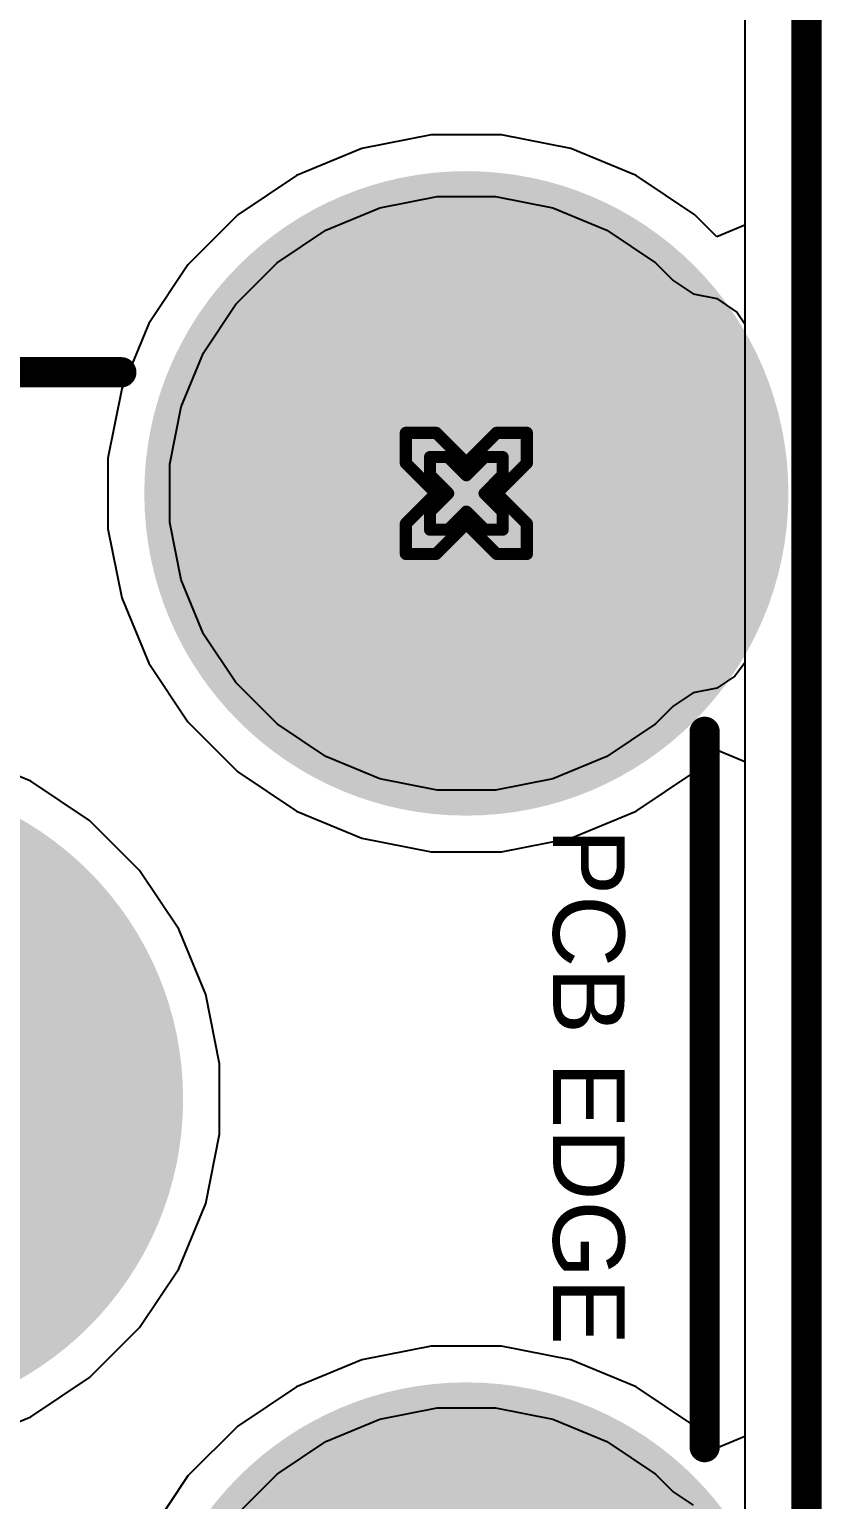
# Model space of a CAD drawing. Header units: inches. Extents: x 0 to 208, y 0 to 213.
# Drawn here: x 5.7771 to 5.908, y 1.7439 to 1.9866 of the extents above; entities that cross this region are included whole.
import ezdxf

# ---------------------------------------------------------------- set-up
doc = ezdxf.new("R2010")
doc.units = ezdxf.units.IN
doc.header["$MEASUREMENT"] = 0
for name, color, linetype in [('Board_Outline', 216, 'Continuous'), ('Bottom Layer', 5, 'Continuous'), ('Bottom Solder', 6, 'Continuous'), ('Drill Drawing', 1, 'Continuous'), ('L2_GND1', 16, 'Continuous'), ('L3_SIG1', 76, 'Continuous'), ('L4_PWR', 90, 'Continuous'), ('L5_GND2', 156, 'Continuous'), ('L6_SIG2', 130, 'Continuous'), ('L7_GND3', 216, 'Continuous'), ('Multi-Layer', 9, 'Continuous'), ('Pad Holes', 156, 'Continuous'), ('Top Layer', 1, 'Continuous'), ('Top Overlay', 2, 'Continuous'), ('Top Solder', 216, 'Continuous')]:
    doc.layers.add(name, color=color, linetype=linetype)
doc.styles.add('Arial', font='', dxfattribs={"height": 0.2})
doc.styles.get('Arial').set_extended_font_data('Arial')

# ---------------------------------------------------------------- blocks, each defined once
blk = doc.blocks.new('HJ_SMA175_283')
at = {"layer": 'Bottom Layer'}
h = blk.add_hatch(color=5, dxfattribs=at)
edge = h.paths.add_edge_path()
edge.add_arc((-0.1, 0.1), 0.04921, 0, 360)
h = blk.add_hatch(color=5, dxfattribs=at)
edge = h.paths.add_edge_path()
edge.add_arc((0, 0), 0.04921, 0, 360)
h = blk.add_hatch(color=5, dxfattribs=at)
edge = h.paths.add_edge_path()
edge.add_arc((-0.1, -0.1), 0.04921, 0, 360)
at = {"layer": 'Bottom Solder'}
h = blk.add_hatch(color=6, dxfattribs=at)
edge = h.paths.add_edge_path()
edge.add_arc((-0.1, 0.1), 0.05321, 0, 360)
h = blk.add_hatch(color=6, dxfattribs=at)
edge = h.paths.add_edge_path()
edge.add_arc((0, 0), 0.05321, 0, 360)
h = blk.add_hatch(color=6, dxfattribs=at)
edge = h.paths.add_edge_path()
edge.add_arc((-0.1, -0.1), 0.05321, 0, 360)
at = {"layer": 'L2_GND1'}
h = blk.add_hatch(color=16, dxfattribs=at)
edge = h.paths.add_edge_path()
edge.add_arc((-0.1, 0.1), 0.04921, 0, 360)
h = blk.add_hatch(color=16, dxfattribs=at)
edge = h.paths.add_edge_path()
edge.add_arc((0, 0), 0.04921, 0, 360)
h = blk.add_hatch(color=16, dxfattribs=at)
edge = h.paths.add_edge_path()
edge.add_arc((-0.1, -0.1), 0.04921, 0, 360)
at = {"layer": 'L3_SIG1'}
h = blk.add_hatch(color=76, dxfattribs=at)
edge = h.paths.add_edge_path()
edge.add_arc((-0.1, 0.1), 0.04921, 0, 360)
h = blk.add_hatch(color=76, dxfattribs=at)
edge = h.paths.add_edge_path()
edge.add_arc((0, 0), 0.04921, 0, 360)
h = blk.add_hatch(color=76, dxfattribs=at)
edge = h.paths.add_edge_path()
edge.add_arc((-0.1, -0.1), 0.04921, 0, 360)
at = {"layer": 'L4_PWR'}
h = blk.add_hatch(color=90, dxfattribs=at)
edge = h.paths.add_edge_path()
edge.add_arc((-0.1, 0.1), 0.04921, 0, 360)
h = blk.add_hatch(color=90, dxfattribs=at)
edge = h.paths.add_edge_path()
edge.add_arc((0, 0), 0.04921, 0, 360)
h = blk.add_hatch(color=90, dxfattribs=at)
edge = h.paths.add_edge_path()
edge.add_arc((-0.1, -0.1), 0.04921, 0, 360)
at = {"layer": 'L5_GND2'}
h = blk.add_hatch(color=156, dxfattribs=at)
edge = h.paths.add_edge_path()
edge.add_arc((-0.1, 0.1), 0.04921, 0, 360)
h = blk.add_hatch(color=156, dxfattribs=at)
edge = h.paths.add_edge_path()
edge.add_arc((0, 0), 0.04921, 0, 360)
h = blk.add_hatch(color=156, dxfattribs=at)
edge = h.paths.add_edge_path()
edge.add_arc((-0.1, -0.1), 0.04921, 0, 360)
at = {"layer": 'L6_SIG2'}
h = blk.add_hatch(color=130, dxfattribs=at)
edge = h.paths.add_edge_path()
edge.add_arc((-0.1, 0.1), 0.04921, 0, 360)
h = blk.add_hatch(color=130, dxfattribs=at)
edge = h.paths.add_edge_path()
edge.add_arc((0, 0), 0.04921, 0, 360)
h = blk.add_hatch(color=130, dxfattribs=at)
edge = h.paths.add_edge_path()
edge.add_arc((-0.1, -0.1), 0.04921, 0, 360)
at = {"layer": 'L7_GND3'}
h = blk.add_hatch(color=216, dxfattribs=at)
edge = h.paths.add_edge_path()
edge.add_arc((-0.1, 0.1), 0.04921, 0, 360)
h = blk.add_hatch(color=216, dxfattribs=at)
edge = h.paths.add_edge_path()
edge.add_arc((0, 0), 0.04921, 0, 360)
h = blk.add_hatch(color=216, dxfattribs=at)
edge = h.paths.add_edge_path()
edge.add_arc((-0.1, -0.1), 0.04921, 0, 360)
at = {"layer": 'Multi-Layer'}
h = blk.add_hatch(color=9, dxfattribs=at)
edge = h.paths.add_edge_path()
edge.add_arc((-0.1, 0.1), 0.04921, 0, 360)
h = blk.add_hatch(color=9, dxfattribs=at)
edge = h.paths.add_edge_path()
edge.add_arc((0, 0), 0.04921, 0, 360)
h = blk.add_hatch(color=9, dxfattribs=at)
edge = h.paths.add_edge_path()
edge.add_arc((-0.1, -0.1), 0.04921, 0, 360)
at = {"layer": 'Pad Holes'}
h = blk.add_hatch(color=7, dxfattribs=at)
edge = h.paths.add_edge_path()
edge.add_arc((-0.1, -0.1), 0.02953, 0, 360)
at = {"layer": 'Top Layer'}
h = blk.add_hatch(color=1, dxfattribs=at)
edge = h.paths.add_edge_path()
edge.add_arc((-0.1, 0.1), 0.04921, 0, 360)
h = blk.add_hatch(color=1, dxfattribs=at)
edge = h.paths.add_edge_path()
edge.add_arc((0, 0), 0.04921, 0, 360)
h = blk.add_hatch(color=1, dxfattribs=at)
edge = h.paths.add_edge_path()
edge.add_arc((-0.1, -0.1), 0.04921, 0, 360)
at = {"layer": 'Top Solder'}
h = blk.add_hatch(color=216, dxfattribs=at)
edge = h.paths.add_edge_path()
edge.add_arc((-0.1, 0.1), 0.05321, 0, 360)
h = blk.add_hatch(color=216, dxfattribs=at)
edge = h.paths.add_edge_path()
edge.add_arc((0, 0), 0.05321, 0, 360)
h = blk.add_hatch(color=216, dxfattribs=at)
edge = h.paths.add_edge_path()
edge.add_arc((-0.1, -0.1), 0.05321, 0, 360)
at = {"layer": 'Top Overlay'}
for points in [[(-0.13937, 0.05748, 0.005, 0.005, 0), (-0.13937, -0.06063, 0.005, 0.005, 0)], [(0.045, -0.12, 0.005, 0.005, 0), (-0.043, -0.12, 0.005, 0.005, 0)]]:
    blk.add_lwpolyline(points, format="xyseb", dxfattribs=at)
for points in [[(-0.14062, 0.05748, 0.0025, 0.0025, 1), (-0.13812, 0.05748, 0.0025, 0.0025, 1)], [(-0.14062, -0.06063, 0.0025, 0.0025, 1), (-0.13812, -0.06063, 0.0025, 0.0025, 1)], [(-0.04425, -0.12, 0.0025, 0.0025, 1), (-0.04175, -0.12, 0.0025, 0.0025, 1)]]:
    blk.add_lwpolyline(points, format="xyseb", close=True, dxfattribs=at)
at = {"layer": 'Top Overlay', "style": 'Arial'}
blk.add_text('PCB EDGE', height=0.011811, rotation=90, dxfattribs=at).set_placement((-0.11433, -0.04467))

msp = doc.modelspace()

# ---------------------------------------------------------------- linework, layer by layer
at = {"layer": 'Board_Outline'}
msp.add_lwpolyline([(5.90551, 0, 0.005, 0.005, 0), (5.90551, 4.33071, 0.005, 0.005, 0)], format="xyseb", dxfattribs=at)
at = {"layer": 'Bottom Layer'}
for p, q in [((5.89532, 2.0903), (5.89532, 1.51)), ((5.77737, 1.86247), (5.76659, 1.86694)), ((5.78707, 1.85599), (5.77737, 1.86247)), ((5.79532, 1.84775), (5.78707, 1.85599)), ((5.8018, 1.83805), (5.79532, 1.84775)), ((5.80626, 1.82727), (5.8018, 1.83805)), ((5.80854, 1.81583), (5.80626, 1.82727)), ((5.80854, 1.80417), (5.80854, 1.81583)), ((5.80626, 1.79273), (5.80854, 1.80417)), ((5.8018, 1.78195), (5.80626, 1.79273)), ((5.79532, 1.77226), (5.8018, 1.78195)), ((5.78707, 1.76401), (5.79532, 1.77226)), ((5.77737, 1.75753), (5.78707, 1.76401)), ((5.76659, 1.75306), (5.77737, 1.75753))]:
    msp.add_line(p, q, dxfattribs=at)
at = {"layer": 'Drill Drawing'}
for points in [[(5.83932, 1.915, 0.002, 0.002, 0), (5.83932, 1.92, 0.002, 0.002, 0)], [(5.83932, 1.92, 0.002, 0.002, 0), (5.84432, 1.92, 0.002, 0.002, 0)], [(5.84432, 1.92, 0.002, 0.002, 0), (5.84932, 1.915, 0.002, 0.002, 0)], [(5.84932, 1.915, 0.002, 0.002, 0), (5.85432, 1.92, 0.002, 0.002, 0)], [(5.85432, 1.92, 0.002, 0.002, 0), (5.85932, 1.92, 0.002, 0.002, 0)], [(5.85932, 1.915, 0.002, 0.002, 0), (5.85932, 1.92, 0.002, 0.002, 0)], [(5.83932, 1.915, 0.002, 0.002, 0), (5.84432, 1.91, 0.002, 0.002, 0)], [(5.84332, 1.913, 0.002, 0.002, 0), (5.84332, 1.916, 0.002, 0.002, 0)], [(5.84332, 1.916, 0.002, 0.002, 0), (5.84632, 1.916, 0.002, 0.002, 0)], [(5.84632, 1.916, 0.002, 0.002, 0), (5.84932, 1.913, 0.002, 0.002, 0)], [(5.84932, 1.913, 0.002, 0.002, 0), (5.85232, 1.916, 0.002, 0.002, 0)], [(5.85232, 1.916, 0.002, 0.002, 0), (5.85532, 1.916, 0.002, 0.002, 0)], [(5.85432, 1.91, 0.002, 0.002, 0), (5.85932, 1.915, 0.002, 0.002, 0)], [(5.85532, 1.913, 0.002, 0.002, 0), (5.85532, 1.916, 0.002, 0.002, 0)], [(5.84332, 1.913, 0.002, 0.002, 0), (5.84632, 1.91, 0.002, 0.002, 0)], [(5.85232, 1.91, 0.002, 0.002, 0), (5.85532, 1.913, 0.002, 0.002, 0)], [(5.83932, 1.905, 0.002, 0.002, 0), (5.84432, 1.91, 0.002, 0.002, 0)], [(5.84332, 1.907, 0.002, 0.002, 0), (5.84632, 1.91, 0.002, 0.002, 0)], [(5.85232, 1.91, 0.002, 0.002, 0), (5.85532, 1.907, 0.002, 0.002, 0)], [(5.85432, 1.91, 0.002, 0.002, 0), (5.85932, 1.905, 0.002, 0.002, 0)], [(5.83932, 1.9, 0.002, 0.002, 0), (5.83932, 1.905, 0.002, 0.002, 0)], [(5.84332, 1.904, 0.002, 0.002, 0), (5.84332, 1.907, 0.002, 0.002, 0)], [(5.84432, 1.9, 0.002, 0.002, 0), (5.84932, 1.905, 0.002, 0.002, 0)], [(5.84632, 1.904, 0.002, 0.002, 0), (5.84932, 1.907, 0.002, 0.002, 0)], [(5.84932, 1.907, 0.002, 0.002, 0), (5.85232, 1.904, 0.002, 0.002, 0)], [(5.84932, 1.905, 0.002, 0.002, 0), (5.85432, 1.9, 0.002, 0.002, 0)], [(5.85532, 1.904, 0.002, 0.002, 0), (5.85532, 1.907, 0.002, 0.002, 0)], [(5.85932, 1.9, 0.002, 0.002, 0), (5.85932, 1.905, 0.002, 0.002, 0)], [(5.84332, 1.904, 0.002, 0.002, 0), (5.84632, 1.904, 0.002, 0.002, 0)], [(5.85232, 1.904, 0.002, 0.002, 0), (5.85532, 1.904, 0.002, 0.002, 0)], [(5.83932, 1.9, 0.002, 0.002, 0), (5.84432, 1.9, 0.002, 0.002, 0)], [(5.85432, 1.9, 0.002, 0.002, 0), (5.85932, 1.9, 0.002, 0.002, 0)]]:
    msp.add_lwpolyline(points, format="xyseb", dxfattribs=at)
for points in [[(5.83882, 1.92, 0.001, 0.001, 1), (5.83982, 1.92, 0.001, 0.001, 1)], [(5.83882, 1.92, 0.001, 0.001, 1), (5.83982, 1.92, 0.001, 0.001, 1)], [(5.84382, 1.92, 0.001, 0.001, 1), (5.84482, 1.92, 0.001, 0.001, 1)], [(5.84382, 1.92, 0.001, 0.001, 1), (5.84482, 1.92, 0.001, 0.001, 1)], [(5.85382, 1.92, 0.001, 0.001, 1), (5.85482, 1.92, 0.001, 0.001, 1)], [(5.85382, 1.92, 0.001, 0.001, 1), (5.85482, 1.92, 0.001, 0.001, 1)], [(5.85882, 1.92, 0.001, 0.001, 1), (5.85982, 1.92, 0.001, 0.001, 1)], [(5.85882, 1.92, 0.001, 0.001, 1), (5.85982, 1.92, 0.001, 0.001, 1)], [(5.83882, 1.915, 0.001, 0.001, 1), (5.83982, 1.915, 0.001, 0.001, 1)], [(5.83882, 1.915, 0.001, 0.001, 1), (5.83982, 1.915, 0.001, 0.001, 1)], [(5.84282, 1.916, 0.001, 0.001, 1), (5.84382, 1.916, 0.001, 0.001, 1)], [(5.84282, 1.916, 0.001, 0.001, 1), (5.84382, 1.916, 0.001, 0.001, 1)], [(5.84582, 1.916, 0.001, 0.001, 1), (5.84682, 1.916, 0.001, 0.001, 1)], [(5.84582, 1.916, 0.001, 0.001, 1), (5.84682, 1.916, 0.001, 0.001, 1)], [(5.84882, 1.915, 0.001, 0.001, 1), (5.84982, 1.915, 0.001, 0.001, 1)], [(5.84882, 1.915, 0.001, 0.001, 1), (5.84982, 1.915, 0.001, 0.001, 1)], [(5.85182, 1.916, 0.001, 0.001, 1), (5.85282, 1.916, 0.001, 0.001, 1)], [(5.85182, 1.916, 0.001, 0.001, 1), (5.85282, 1.916, 0.001, 0.001, 1)], [(5.85482, 1.916, 0.001, 0.001, 1), (5.85582, 1.916, 0.001, 0.001, 1)], [(5.85482, 1.916, 0.001, 0.001, 1), (5.85582, 1.916, 0.001, 0.001, 1)], [(5.85882, 1.915, 0.001, 0.001, 1), (5.85982, 1.915, 0.001, 0.001, 1)], [(5.85882, 1.915, 0.001, 0.001, 1), (5.85982, 1.915, 0.001, 0.001, 1)], [(5.84282, 1.913, 0.001, 0.001, 1), (5.84382, 1.913, 0.001, 0.001, 1)], [(5.84282, 1.913, 0.001, 0.001, 1), (5.84382, 1.913, 0.001, 0.001, 1)], [(5.84882, 1.913, 0.001, 0.001, 1), (5.84982, 1.913, 0.001, 0.001, 1)], [(5.84882, 1.913, 0.001, 0.001, 1), (5.84982, 1.913, 0.001, 0.001, 1)], [(5.85482, 1.913, 0.001, 0.001, 1), (5.85582, 1.913, 0.001, 0.001, 1)], [(5.85482, 1.913, 0.001, 0.001, 1), (5.85582, 1.913, 0.001, 0.001, 1)], [(5.84382, 1.91, 0.001, 0.001, 1), (5.84482, 1.91, 0.001, 0.001, 1)], [(5.84382, 1.91, 0.001, 0.001, 1), (5.84482, 1.91, 0.001, 0.001, 1)], [(5.84582, 1.91, 0.001, 0.001, 1), (5.84682, 1.91, 0.001, 0.001, 1)], [(5.84582, 1.91, 0.001, 0.001, 1), (5.84682, 1.91, 0.001, 0.001, 1)], [(5.85182, 1.91, 0.001, 0.001, 1), (5.85282, 1.91, 0.001, 0.001, 1)], [(5.85182, 1.91, 0.001, 0.001, 1), (5.85282, 1.91, 0.001, 0.001, 1)], [(5.85382, 1.91, 0.001, 0.001, 1), (5.85482, 1.91, 0.001, 0.001, 1)], [(5.85382, 1.91, 0.001, 0.001, 1), (5.85482, 1.91, 0.001, 0.001, 1)], [(5.83882, 1.905, 0.001, 0.001, 1), (5.83982, 1.905, 0.001, 0.001, 1)], [(5.83882, 1.905, 0.001, 0.001, 1), (5.83982, 1.905, 0.001, 0.001, 1)], [(5.84282, 1.907, 0.001, 0.001, 1), (5.84382, 1.907, 0.001, 0.001, 1)], [(5.84282, 1.907, 0.001, 0.001, 1), (5.84382, 1.907, 0.001, 0.001, 1)], [(5.84882, 1.907, 0.001, 0.001, 1), (5.84982, 1.907, 0.001, 0.001, 1)], [(5.84882, 1.907, 0.001, 0.001, 1), (5.84982, 1.907, 0.001, 0.001, 1)], [(5.84882, 1.905, 0.001, 0.001, 1), (5.84982, 1.905, 0.001, 0.001, 1)], [(5.84882, 1.905, 0.001, 0.001, 1), (5.84982, 1.905, 0.001, 0.001, 1)], [(5.85482, 1.907, 0.001, 0.001, 1), (5.85582, 1.907, 0.001, 0.001, 1)], [(5.85482, 1.907, 0.001, 0.001, 1), (5.85582, 1.907, 0.001, 0.001, 1)], [(5.85882, 1.905, 0.001, 0.001, 1), (5.85982, 1.905, 0.001, 0.001, 1)], [(5.85882, 1.905, 0.001, 0.001, 1), (5.85982, 1.905, 0.001, 0.001, 1)], [(5.84282, 1.904, 0.001, 0.001, 1), (5.84382, 1.904, 0.001, 0.001, 1)], [(5.84282, 1.904, 0.001, 0.001, 1), (5.84382, 1.904, 0.001, 0.001, 1)], [(5.84582, 1.904, 0.001, 0.001, 1), (5.84682, 1.904, 0.001, 0.001, 1)], [(5.84582, 1.904, 0.001, 0.001, 1), (5.84682, 1.904, 0.001, 0.001, 1)], [(5.85182, 1.904, 0.001, 0.001, 1), (5.85282, 1.904, 0.001, 0.001, 1)], [(5.85182, 1.904, 0.001, 0.001, 1), (5.85282, 1.904, 0.001, 0.001, 1)], [(5.85482, 1.904, 0.001, 0.001, 1), (5.85582, 1.904, 0.001, 0.001, 1)], [(5.85482, 1.904, 0.001, 0.001, 1), (5.85582, 1.904, 0.001, 0.001, 1)], [(5.83882, 1.9, 0.001, 0.001, 1), (5.83982, 1.9, 0.001, 0.001, 1)], [(5.83882, 1.9, 0.001, 0.001, 1), (5.83982, 1.9, 0.001, 0.001, 1)], [(5.84382, 1.9, 0.001, 0.001, 1), (5.84482, 1.9, 0.001, 0.001, 1)], [(5.84382, 1.9, 0.001, 0.001, 1), (5.84482, 1.9, 0.001, 0.001, 1)], [(5.85382, 1.9, 0.001, 0.001, 1), (5.85482, 1.9, 0.001, 0.001, 1)], [(5.85382, 1.9, 0.001, 0.001, 1), (5.85482, 1.9, 0.001, 0.001, 1)], [(5.85882, 1.9, 0.001, 0.001, 1), (5.85982, 1.9, 0.001, 0.001, 1)], [(5.85882, 1.9, 0.001, 0.001, 1), (5.85982, 1.9, 0.001, 0.001, 1)]]:
    msp.add_lwpolyline(points, format="xyseb", close=True, dxfattribs=at)
at = {"layer": 'L2_GND1'}
for p, q in [((5.89532, 2.91029), (5.89532, 1.95428)), ((5.84349, 1.96921), (5.83205, 1.96694)), ((5.85515, 1.96921), (5.84349, 1.96921)), ((5.86659, 1.96694), (5.85515, 1.96921)), ((5.83205, 1.96694), (5.82128, 1.96247)), ((5.87737, 1.96247), (5.86659, 1.96694)), ((5.82128, 1.96247), (5.81158, 1.95599)), ((5.88707, 1.95599), (5.87737, 1.96247)), ((5.82611, 1.95344), (5.83503, 1.95713)), ((5.83503, 1.95713), (5.8445, 1.95902)), ((5.8445, 1.95902), (5.85415, 1.95902)), ((5.85415, 1.95902), (5.86362, 1.95713)), ((5.86362, 1.95713), (5.87254, 1.95344)), ((5.81158, 1.95599), (5.80333, 1.94775)), ((5.8907, 1.95237), (5.88707, 1.95599)), ((5.89532, 1.95428), (5.8907, 1.95237)), ((5.81808, 1.94807), (5.82611, 1.95344)), ((5.87254, 1.95344), (5.88057, 1.94807)), ((5.80333, 1.94775), (5.79685, 1.93805)), ((5.81125, 1.94125), (5.81808, 1.94807)), ((5.88057, 1.94807), (5.88349, 1.94516)), ((5.88349, 1.94516), (5.8868, 1.94295)), ((5.8868, 1.94295), (5.8907, 1.94217)), ((5.8907, 1.94217), (5.89404, 1.93985)), ((5.80589, 1.93322), (5.81125, 1.94125)), ((5.89404, 1.93985), (5.89532, 1.93799)), ((5.79685, 1.93805), (5.79239, 1.92727)), ((5.89532, 1.93799), (5.89532, 1.88201)), ((5.80219, 1.9243), (5.80589, 1.93322)), ((5.79239, 1.92727), (5.79011, 1.91583)), ((5.80031, 1.91483), (5.80219, 1.9243)), ((5.79011, 1.91583), (5.79011, 1.90417)), ((5.80031, 1.90517), (5.80031, 1.91483)), ((5.79011, 1.90417), (5.79239, 1.89273)), ((5.80219, 1.8957), (5.80031, 1.90517)), ((5.80588, 1.88678), (5.80219, 1.8957)), ((5.79239, 1.89273), (5.79685, 1.88195)), ((5.81125, 1.87875), (5.80588, 1.88678)), ((5.79685, 1.88195), (5.80333, 1.87226)), ((5.89532, 1.88201), (5.89367, 1.87981)), ((5.89367, 1.87981), (5.8907, 1.87783)), ((5.81808, 1.87193), (5.81125, 1.87875)), ((5.8868, 1.87706), (5.88349, 1.87485)), ((5.8907, 1.87783), (5.8868, 1.87706)), ((5.88349, 1.87485), (5.88057, 1.87193)), ((5.80333, 1.87226), (5.81158, 1.86401)), ((5.8261, 1.86656), (5.81808, 1.87193)), ((5.88057, 1.87193), (5.87254, 1.86656)), ((5.77737, 1.86247), (5.76659, 1.86694)), ((5.88707, 1.86401), (5.8907, 1.86764)), ((5.8907, 1.86764), (5.89532, 1.86572)), ((5.83503, 1.86287), (5.8261, 1.86656)), ((5.87254, 1.86656), (5.86362, 1.86287)), ((5.89532, 1.86572), (5.89532, 1.75428)), ((5.78707, 1.85599), (5.77737, 1.86247)), ((5.81158, 1.86401), (5.82128, 1.85753)), ((5.8445, 1.86098), (5.83503, 1.86287)), ((5.86362, 1.86287), (5.85415, 1.86098)), ((5.87737, 1.85753), (5.88707, 1.86401)), ((5.85415, 1.86098), (5.8445, 1.86098)), ((5.82128, 1.85753), (5.83205, 1.85306)), ((5.86659, 1.85306), (5.87737, 1.85753)), ((5.79532, 1.84775), (5.78707, 1.85599)), ((5.83205, 1.85306), (5.84349, 1.85079)), ((5.85515, 1.85079), (5.86659, 1.85306)), ((5.84349, 1.85079), (5.85515, 1.85079)), ((5.8018, 1.83805), (5.79532, 1.84775)), ((5.80626, 1.82727), (5.8018, 1.83805)), ((5.80854, 1.81583), (5.80626, 1.82727)), ((5.80854, 1.80417), (5.80854, 1.81583)), ((5.80626, 1.79273), (5.80854, 1.80417)), ((5.8018, 1.78195), (5.80626, 1.79273)), ((5.79532, 1.77226), (5.8018, 1.78195)), ((5.78707, 1.76401), (5.79532, 1.77226)), ((5.84349, 1.76921), (5.83205, 1.76694)), ((5.85515, 1.76921), (5.84349, 1.76921)), ((5.86659, 1.76694), (5.85515, 1.76921)), ((5.83205, 1.76694), (5.82128, 1.76247)), ((5.87737, 1.76247), (5.86659, 1.76694)), ((5.77737, 1.75753), (5.78707, 1.76401)), ((5.82128, 1.76247), (5.81158, 1.75599)), ((5.88707, 1.75599), (5.87737, 1.76247)), ((5.83503, 1.75713), (5.8445, 1.75902)), ((5.8445, 1.75902), (5.85415, 1.75902)), ((5.85415, 1.75902), (5.86362, 1.75713)), ((5.76659, 1.75306), (5.77737, 1.75753)), ((5.81158, 1.75599), (5.80333, 1.74775)), ((5.82611, 1.75344), (5.83503, 1.75713)), ((5.86362, 1.75713), (5.87254, 1.75344)), ((5.8907, 1.75237), (5.88707, 1.75599)), ((5.81808, 1.74807), (5.82611, 1.75344)), ((5.87254, 1.75344), (5.88057, 1.74807)), ((5.89532, 1.75428), (5.8907, 1.75237)), ((5.81125, 1.74125), (5.81808, 1.74807)), ((5.88057, 1.74807), (5.88349, 1.74516)), ((5.80333, 1.74775), (5.79685, 1.73805)), ((5.88349, 1.74516), (5.8868, 1.74295))]:
    msp.add_line(p, q, dxfattribs=at)
at = {"layer": 'L3_SIG1'}
for p, q in [((5.89532, 4.32051), (5.89532, 0.0102)), ((5.77737, 1.86247), (5.76659, 1.86694)), ((5.78707, 1.85599), (5.77737, 1.86247)), ((5.79532, 1.84775), (5.78707, 1.85599)), ((5.8018, 1.83805), (5.79532, 1.84775)), ((5.80626, 1.82727), (5.8018, 1.83805)), ((5.80854, 1.81583), (5.80626, 1.82727)), ((5.80854, 1.80417), (5.80854, 1.81583)), ((5.80626, 1.79273), (5.80854, 1.80417)), ((5.8018, 1.78195), (5.80626, 1.79273)), ((5.79532, 1.77226), (5.8018, 1.78195)), ((5.78707, 1.76401), (5.79532, 1.77226)), ((5.77737, 1.75753), (5.78707, 1.76401)), ((5.76659, 1.75306), (5.77737, 1.75753))]:
    msp.add_line(p, q, dxfattribs=at)
at = {"layer": 'L4_PWR'}
for p, q in [((5.89532, 2.91029), (5.89532, 1.95428)), ((5.84349, 1.96921), (5.83205, 1.96694)), ((5.85515, 1.96921), (5.84349, 1.96921)), ((5.86659, 1.96694), (5.85515, 1.96921)), ((5.83205, 1.96694), (5.82128, 1.96247)), ((5.87737, 1.96247), (5.86659, 1.96694)), ((5.82128, 1.96247), (5.81158, 1.95599)), ((5.88707, 1.95599), (5.87737, 1.96247)), ((5.81158, 1.95599), (5.80333, 1.94775)), ((5.8907, 1.95237), (5.88707, 1.95599)), ((5.89532, 1.95428), (5.8907, 1.95237)), ((5.80333, 1.94775), (5.79685, 1.93805)), ((5.79685, 1.93805), (5.79239, 1.92727)), ((5.79239, 1.92727), (5.79011, 1.91583)), ((5.79011, 1.91583), (5.79011, 1.90417)), ((5.79011, 1.90417), (5.79239, 1.89273)), ((5.79239, 1.89273), (5.79685, 1.88195)), ((5.79685, 1.88195), (5.80333, 1.87226)), ((5.80333, 1.87226), (5.81158, 1.86401)), ((5.77737, 1.86247), (5.76659, 1.86694)), ((5.88707, 1.86401), (5.8907, 1.86764)), ((5.8907, 1.86764), (5.89532, 1.86572)), ((5.89532, 1.86572), (5.89532, 1.75428)), ((5.78707, 1.85599), (5.77737, 1.86247)), ((5.81158, 1.86401), (5.82128, 1.85753)), ((5.87737, 1.85753), (5.88707, 1.86401)), ((5.82128, 1.85753), (5.83205, 1.85306)), ((5.86659, 1.85306), (5.87737, 1.85753)), ((5.79532, 1.84775), (5.78707, 1.85599)), ((5.83205, 1.85306), (5.84349, 1.85079)), ((5.85515, 1.85079), (5.86659, 1.85306)), ((5.84349, 1.85079), (5.85515, 1.85079)), ((5.8018, 1.83805), (5.79532, 1.84775)), ((5.80626, 1.82727), (5.8018, 1.83805)), ((5.80854, 1.81583), (5.80626, 1.82727)), ((5.80854, 1.80417), (5.80854, 1.81583)), ((5.80626, 1.79273), (5.80854, 1.80417)), ((5.8018, 1.78195), (5.80626, 1.79273)), ((5.79532, 1.77226), (5.8018, 1.78195)), ((5.78707, 1.76401), (5.79532, 1.77226)), ((5.84349, 1.76921), (5.83205, 1.76694)), ((5.85515, 1.76921), (5.84349, 1.76921)), ((5.86659, 1.76694), (5.85515, 1.76921)), ((5.83205, 1.76694), (5.82128, 1.76247)), ((5.87737, 1.76247), (5.86659, 1.76694)), ((5.77737, 1.75753), (5.78707, 1.76401)), ((5.82128, 1.76247), (5.81158, 1.75599)), ((5.88707, 1.75599), (5.87737, 1.76247)), ((5.76659, 1.75306), (5.77737, 1.75753)), ((5.81158, 1.75599), (5.80333, 1.74775)), ((5.8907, 1.75237), (5.88707, 1.75599)), ((5.89532, 1.75428), (5.8907, 1.75237)), ((5.80333, 1.74775), (5.79685, 1.73805))]:
    msp.add_line(p, q, dxfattribs=at)
at = {"layer": 'L5_GND2'}
for p, q in [((5.89532, 4.32051), (5.89532, 0.0102)), ((5.77737, 1.86247), (5.76659, 1.86694)), ((5.78707, 1.85599), (5.77737, 1.86247)), ((5.79532, 1.84775), (5.78707, 1.85599)), ((5.8018, 1.83805), (5.79532, 1.84775)), ((5.80626, 1.82727), (5.8018, 1.83805)), ((5.80854, 1.81583), (5.80626, 1.82727)), ((5.80854, 1.80417), (5.80854, 1.81583)), ((5.80626, 1.79273), (5.80854, 1.80417)), ((5.8018, 1.78195), (5.80626, 1.79273)), ((5.79532, 1.77226), (5.8018, 1.78195)), ((5.78707, 1.76401), (5.79532, 1.77226)), ((5.77737, 1.75753), (5.78707, 1.76401)), ((5.76659, 1.75306), (5.77737, 1.75753))]:
    msp.add_line(p, q, dxfattribs=at)
at = {"layer": 'L6_SIG2'}
for p, q in [((5.89532, 4.32051), (5.89532, 0.0102)), ((5.77737, 1.86247), (5.76659, 1.86694)), ((5.78707, 1.85599), (5.77737, 1.86247)), ((5.79532, 1.84775), (5.78707, 1.85599)), ((5.8018, 1.83805), (5.79532, 1.84775)), ((5.80626, 1.82727), (5.8018, 1.83805)), ((5.80854, 1.81583), (5.80626, 1.82727)), ((5.80854, 1.80417), (5.80854, 1.81583)), ((5.80626, 1.79273), (5.80854, 1.80417)), ((5.8018, 1.78195), (5.80626, 1.79273)), ((5.79532, 1.77226), (5.8018, 1.78195)), ((5.78707, 1.76401), (5.79532, 1.77226)), ((5.77737, 1.75753), (5.78707, 1.76401)), ((5.76659, 1.75306), (5.77737, 1.75753))]:
    msp.add_line(p, q, dxfattribs=at)
at = {"layer": 'L7_GND3'}
for p, q in [((5.89532, 4.32051), (5.89532, 0.0102)), ((5.77737, 1.86247), (5.76659, 1.86694)), ((5.78707, 1.85599), (5.77737, 1.86247)), ((5.79532, 1.84775), (5.78707, 1.85599)), ((5.8018, 1.83805), (5.79532, 1.84775)), ((5.80626, 1.82727), (5.8018, 1.83805)), ((5.80854, 1.81583), (5.80626, 1.82727)), ((5.80854, 1.80417), (5.80854, 1.81583)), ((5.80626, 1.79273), (5.80854, 1.80417)), ((5.8018, 1.78195), (5.80626, 1.79273)), ((5.79532, 1.77226), (5.8018, 1.78195)), ((5.78707, 1.76401), (5.79532, 1.77226)), ((5.77737, 1.75753), (5.78707, 1.76401)), ((5.76659, 1.75306), (5.77737, 1.75753))]:
    msp.add_line(p, q, dxfattribs=at)
at = {"layer": 'Top Layer'}
for p, q in [((5.89532, 4.32051), (5.89532, 0.0102)), ((5.77737, 1.86247), (5.76659, 1.86694)), ((5.78707, 1.85599), (5.77737, 1.86247)), ((5.79532, 1.84775), (5.78707, 1.85599)), ((5.8018, 1.83805), (5.79532, 1.84775)), ((5.80626, 1.82727), (5.8018, 1.83805)), ((5.80854, 1.81583), (5.80626, 1.82727)), ((5.80854, 1.80417), (5.80854, 1.81583)), ((5.80626, 1.79273), (5.80854, 1.80417)), ((5.8018, 1.78195), (5.80626, 1.79273)), ((5.79532, 1.77226), (5.8018, 1.78195)), ((5.78707, 1.76401), (5.79532, 1.77226)), ((5.77737, 1.75753), (5.78707, 1.76401)), ((5.76659, 1.75306), (5.77737, 1.75753))]:
    msp.add_line(p, q, dxfattribs=at)

# ---------------------------------------------------------------- block references
at = {"rotation": 180}
msp.add_blockref('HJ_SMA175_283', (5.74932, 1.81), dxfattribs=at)

doc.saveas('drawing.dxf')
